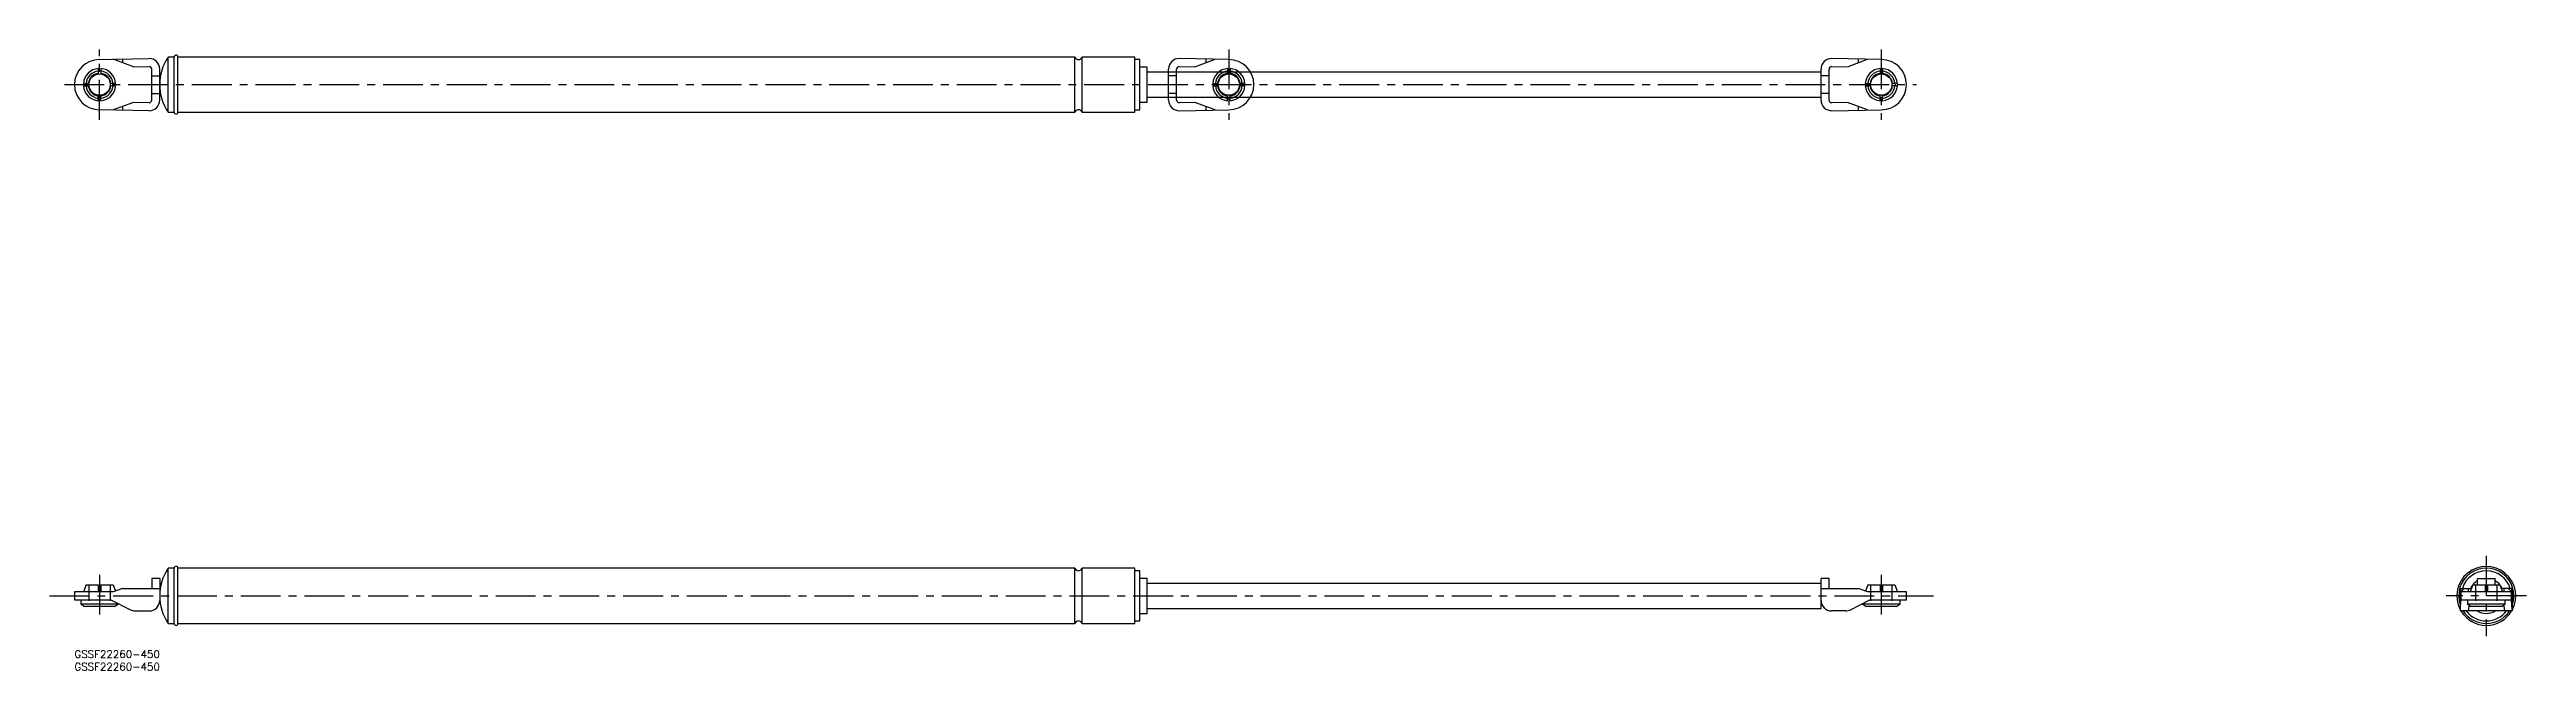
# Model space of a CAD drawing. Extents: x -10 to 977, y -8 to 240.
import ezdxf

# ---------------------------------------------------------------- set-up
doc = ezdxf.new("R2010")
doc.units = 0
doc.header["$LTSCALE"] = 0.5
doc.linetypes.add('CENTER', pattern=[50.8, 31.75, -6.35, 6.35, -6.35])
doc.linetypes.add('DASHED', pattern=[19.05, 12.7, -6.35])
for name, color, linetype in [('MSM_CENTER', 1, 'CENTER'), ('MSM_CONTINUOUS', 7, 'CONTINUOUS'), ('MSM_DASHED', 4, 'DASHED'), ('MSM_PART_NUMBER', 7, 'CONTINUOUS')]:
    doc.layers.add(name, color=color, linetype=linetype)
doc.styles.get("Standard").update_dxf_attribs({"font": 'txt.shx', "height": 3, "bigfont": 'bigfont.shx'})

# ---------------------------------------------------------------- blocks, each defined once
blk = doc.blocks.new('*U21')
at = {"layer": 'MSM_PART_NUMBER'}
blk.add_text('GSSF22260-450', height=3, dxfattribs=at).set_placement((0, -3))
blk = doc.blocks.new('*U22')
at = {"layer": 'MSM_PART_NUMBER'}
blk.add_text('GSSF22260-450', height=3, dxfattribs=at).set_placement((0, -8))

msp = doc.modelspace()

# ---------------------------------------------------------------- linework, layer by layer
at = {"layer": 'MSM_CENTER'}
for p, q in [((10, 211.62), (10, 239.62)), ((460, 239.62), (460, 211.62)), ((720, 239.62), (720, 211.62)), ((-4, 225.62), (734, 225.62)), ((10, 30.15), (10, 13.55)), ((720, 30.15), (720, 13.55)), ((961.07, 37.75), (961.07, 5.75)), ((-9.92, 21.75), (740.78, 21.75)), ((977.07, 21.75), (945.07, 21.75))]:
    msp.add_line(p, q, dxfattribs=at)
at = {"layer": 'MSM_CONTINUOUS'}
for p, q in [((9.5, 232.04), (9.5, 229.84)), ((10, 235.62), (29.71, 236.03)), ((10.5, 232.04), (10.5, 229.84)), ((23.5, 232.7), (15.5, 235.74)), ((19.09, 235.81), (19.09, 234.38)), ((23.5, 232.7), (29.78, 232.83)), ((30.8, 219.41), (30.8, 231.83)), ((30.8, 229.12), (34, 229.12)), ((34, 219.41), (34, 231.83)), ((39.75, 236.62), (37.3, 236.62)), ((37.3, 214.62), (37.3, 236.62)), ((39.75, 214.62), (39.75, 236.62)), ((398.67, 236.62), (41.25, 236.62)), ((41.25, 214.62), (41.25, 236.62)), ((398.67, 214.62), (398.67, 236.62)), ((422.5, 236.62), (401.5, 236.62)), ((401.5, 214.62), (401.5, 236.62)), ((422.5, 214.62), (422.5, 236.62)), ((424.5, 235.62), (422.5, 235.62)), ((424.5, 215.62), (424.5, 235.62)), ((427.5, 232.62), (424.5, 232.62)), ((427.5, 218.62), (427.5, 232.62)), ((696, 230.62), (427.5, 230.62)), ((436, 219.41), (436, 231.83)), ((439.2, 229.12), (436, 229.12)), ((439.2, 219.41), (439.2, 231.83)), ((440.22, 232.83), (446.5, 232.7)), ((460, 235.62), (440.29, 236.03)), ((446.5, 232.7), (454.5, 235.74)), ((450.91, 234.38), (450.91, 235.81)), ((459.5, 232.04), (459.5, 229.84)), ((460.5, 232.04), (460.5, 229.84)), ((696, 219.41), (696, 231.83)), ((699.2, 229.12), (696, 229.12)), ((699.2, 219.41), (699.2, 231.83)), ((700.22, 232.83), (706.5, 232.7)), ((720, 235.62), (700.29, 236.03)), ((706.5, 232.7), (714.5, 235.74)), ((710.91, 234.38), (710.91, 235.81)), ((719.5, 232.04), (719.5, 229.84)), ((720.5, 232.04), (720.5, 229.84)), ((3.58, 226.12), (5.78, 226.12)), ((3.58, 225.12), (5.78, 225.12)), ((4.5, 225.62), (4.52, 226.12)), ((4.52, 225.12), (4.5, 225.62)), ((9.5, 219.2), (9.5, 221.4)), ((10.5, 219.2), (10.5, 221.4)), ((16.42, 226.12), (14.22, 226.12)), ((16.42, 225.12), (14.22, 225.12)), ((23.5, 218.54), (15.5, 215.51)), ((29.78, 218.41), (23.5, 218.54)), ((30.8, 222.12), (34, 222.12)), ((424.5, 218.62), (427.5, 218.62)), ((427.5, 220.62), (696, 220.62)), ((439.2, 222.12), (436, 222.12)), ((446.5, 218.54), (440.22, 218.41)), ((454.5, 215.51), (446.5, 218.54)), ((453.58, 226.12), (455.78, 226.12)), ((453.58, 225.12), (455.78, 225.12)), ((459.5, 219.2), (459.5, 221.4)), ((460.5, 219.2), (460.5, 221.4)), ((466.42, 226.12), (464.22, 226.12)), ((466.42, 225.12), (464.22, 225.12)), ((465.48, 226.12), (465.5, 225.62)), ((465.5, 225.62), (465.48, 225.12)), ((699.2, 222.12), (696, 222.12)), ((706.5, 218.54), (700.22, 218.41)), ((714.5, 215.51), (706.5, 218.54)), ((713.58, 226.12), (715.78, 226.12)), ((713.58, 225.12), (715.78, 225.12)), ((719.5, 219.2), (719.5, 221.4)), ((720.5, 219.2), (720.5, 221.4)), ((726.42, 226.12), (724.22, 226.12)), ((726.42, 225.12), (724.22, 225.12)), ((725.48, 226.12), (725.5, 225.62)), ((725.5, 225.62), (725.48, 225.12)), ((29.71, 215.21), (10, 215.62)), ((19.09, 216.87), (19.09, 215.43)), ((37.3, 214.62), (39.75, 214.62)), ((41.25, 214.62), (398.67, 214.62)), ((401.5, 214.62), (422.5, 214.62)), ((422.5, 215.62), (424.5, 215.62)), ((440.29, 215.21), (460, 215.62)), ((450.91, 215.43), (450.91, 216.87)), ((700.29, 215.21), (720, 215.62)), ((710.91, 215.43), (710.91, 216.87)), ((39.75, 32.75), (37.3, 32.75)), ((37.3, 10.75), (37.3, 32.75)), ((39.75, 10.75), (39.75, 32.75)), ((398.67, 32.75), (41.25, 32.75)), ((41.25, 10.75), (41.25, 32.75)), ((398.67, 10.75), (398.67, 32.75)), ((422.5, 32.75), (401.5, 32.75)), ((401.5, 10.75), (401.5, 32.75)), ((422.5, 10.75), (422.5, 32.75)), ((424.5, 31.75), (422.5, 31.75)), ((424.5, 11.75), (424.5, 31.75)), ((0, 23.35), (0, 20.15)), ((15.5, 23.35), (0, 23.35)), ((0, 20.15), (14.54, 20.15)), ((2.5, 20.15), (2.5, 18.55)), ((4.62, 26.15), (3.58, 23.35)), ((4.62, 26.15), (9.5, 26.15)), ((9.5, 26.15), (9.5, 23.35)), ((10.5, 26.15), (15.38, 26.15)), ((10.5, 26.15), (10.5, 23.35)), ((14.54, 20.15), (22.3, 16.21)), ((15.38, 26.15), (16.3, 23.66)), ((19.09, 24.75), (15.5, 23.35)), ((19.09, 24.75), (34, 24.75)), ((34, 28.75), (30.8, 28.75)), ((30.8, 28.75), (30.8, 24.75)), ((34, 28.75), (34, 19.95)), ((427.5, 28.75), (424.5, 28.75)), ((427.5, 14.75), (427.5, 28.75)), ((696, 26.75), (427.5, 26.75)), ((696, 16.75), (696, 28.75)), ((699.2, 28.75), (696, 28.75)), ((696, 24.75), (710.91, 24.75)), ((699.2, 24.75), (699.2, 28.75)), ((707.7, 16.21), (715.46, 20.15)), ((714.5, 23.35), (710.91, 24.75)), ((714.62, 26.15), (713.7, 23.66)), ((730, 23.35), (714.5, 23.35)), ((714.62, 26.15), (719.5, 26.15)), ((715.46, 20.15), (730, 20.15)), ((719.5, 26.15), (719.5, 23.35)), ((720.5, 26.15), (725.38, 26.15)), ((720.5, 26.15), (720.5, 23.35)), ((725.38, 26.15), (726.42, 23.35)), ((727.5, 18.55), (727.5, 20.15)), ((730, 20.15), (730, 23.35)), ((950.66, 24.75), (950.66, 15.75)), ((950.66, 24.75), (955.17, 24.75)), ((950.81, 16.21), (950.97, 20.15)), ((950.95, 23.35), (950.88, 24.75)), ((952.31, 24.75), (950.95, 23.35)), ((971.18, 23.35), (950.95, 23.35)), ((950.97, 20.15), (971.16, 20.15)), ((951.07, 20.15), (951.07, 23.35)), ((953.57, 20.15), (953.57, 18.55)), ((953.99, 23.35), (953.99, 24.75)), ((955.69, 26.15), (954.65, 23.35)), ((955.69, 26.15), (960.57, 26.15)), ((957.57, 26.15), (957.57, 28.75)), ((957.57, 28.75), (964.57, 28.75)), ((960.57, 26.15), (960.57, 23.35)), ((961.57, 26.15), (966.45, 26.15)), ((961.57, 26.15), (961.57, 23.35)), ((964.57, 26.15), (964.57, 28.75)), ((966.45, 26.15), (967.49, 23.35)), ((971.48, 24.75), (966.97, 24.75)), ((968.15, 23.35), (968.15, 24.75)), ((968.57, 18.55), (968.57, 20.15)), ((969.82, 24.75), (971.18, 23.35)), ((971.07, 20.15), (971.07, 23.35)), ((971.32, 16.21), (971.16, 20.15)), ((971.18, 23.35), (971.26, 24.75)), ((971.48, 15.75), (971.48, 24.75)), ((2.5, 18.55), (4, 17.55)), ((2.5, 18.55), (17.5, 18.55)), ((16, 17.55), (4, 17.55)), ((16, 17.55), (17.5, 18.55)), ((17.5, 18.55), (17.5, 18.65)), ((24.2, 15.75), (29.8, 15.75)), ((37.3, 10.75), (39.75, 10.75)), ((41.25, 10.75), (398.67, 10.75)), ((401.5, 10.75), (422.5, 10.75)), ((422.5, 11.75), (424.5, 11.75)), ((424.5, 14.75), (427.5, 14.75)), ((427.5, 16.75), (696, 16.75)), ((705.8, 15.75), (700.2, 15.75)), ((712.5, 18.65), (712.5, 18.55)), ((712.5, 18.55), (714, 17.55)), ((712.5, 18.55), (727.5, 18.55)), ((726, 17.55), (714, 17.55)), ((726, 17.55), (727.5, 18.55)), ((971.48, 15.75), (950.66, 15.75)), ((953.57, 18.55), (955.07, 17.55)), ((953.57, 18.55), (968.57, 18.55)), ((954.09, 18.2), (954.01, 16.21)), ((967.07, 17.55), (955.07, 17.55)), ((967.07, 17.55), (968.57, 18.55)), ((968.04, 18.2), (968.12, 16.21))]:
    msp.add_line(p, q, dxfattribs=at)
for points in [[(950.77, 15.75, 0), (950.77, 15.75, 0), (950.77, 15.75, 0), (950.77, 15.75, 0), (950.77, 15.75, 0), (950.77, 15.75, 0), (950.77, 15.75, 0), (950.77, 15.75, 0), (950.77, 15.75, 0), (950.77, 15.75, 0), (950.78, 15.75, 0), (950.78, 15.75, 0), (950.78, 15.75, 0), (950.78, 15.75, 0), (950.78, 15.76, 0), (950.78, 15.76, 0), (950.78, 15.76, 0), (950.78, 15.76, 0), (950.78, 15.76, 0), (950.78, 15.76, 0), (950.78, 15.76, 0), (950.78, 15.76, 0), (950.78, 15.76, 0), (950.78, 15.77, 0), (950.78, 15.77, 0), (950.78, 15.77, 0), (950.78, 15.77, 0), (950.78, 15.77, 0), (950.78, 15.77, 0), (950.78, 15.77, 0), (950.78, 15.78, 0), (950.78, 15.78, 0), (950.78, 15.78, 0), (950.78, 15.78, 0), (950.78, 15.78, 0), (950.78, 15.78, 0), (950.78, 15.79, 0), (950.78, 15.79, 0), (950.78, 15.79, 0), (950.78, 15.79, 0), (950.78, 15.8, 0), (950.79, 15.8, 0), (950.79, 15.8, 0), (950.79, 15.8, 0), (950.79, 15.8, 0), (950.79, 15.81, 0), (950.79, 15.81, 0), (950.79, 15.81, 0), (950.79, 15.82, 0), (950.79, 15.82, 0), (950.79, 15.82, 0), (950.79, 15.82, 0), (950.79, 15.83, 0), (950.79, 15.83, 0), (950.79, 15.83, 0), (950.79, 15.84, 0), (950.79, 15.84, 0), (950.79, 15.84, 0), (950.79, 15.85, 0), (950.79, 15.85, 0), (950.79, 15.85, 0), (950.79, 15.86, 0), (950.79, 15.86, 0), (950.79, 15.86, 0), (950.79, 15.87, 0), (950.79, 15.87, 0), (950.79, 15.87, 0), (950.79, 15.88, 0), (950.79, 15.88, 0), (950.79, 15.88, 0), (950.79, 15.89, 0), (950.79, 15.89, 0), (950.79, 15.9, 0), (950.8, 15.9, 0), (950.8, 15.9, 0), (950.8, 15.91, 0), (950.8, 15.91, 0), (950.8, 15.92, 0), (950.8, 15.92, 0), (950.8, 15.93, 0), (950.8, 15.93, 0), (950.8, 15.93, 0), (950.8, 15.94, 0), (950.8, 15.94, 0), (950.8, 15.95, 0), (950.8, 15.95, 0), (950.8, 15.96, 0), (950.8, 15.96, 0), (950.8, 15.97, 0), (950.8, 15.97, 0), (950.8, 15.98, 0), (950.8, 15.98, 0), (950.8, 15.99, 0), (950.8, 15.99, 0), (950.8, 16, 0), (950.8, 16, 0), (950.8, 16.01, 0), (950.8, 16.01, 0), (950.8, 16.02, 0), (950.8, 16.03, 0), (950.8, 16.03, 0), (950.8, 16.04, 0), (950.8, 16.04, 0), (950.8, 16.05, 0), (950.8, 16.05, 0), (950.8, 16.06, 0), (950.81, 16.07, 0), (950.81, 16.07, 0), (950.81, 16.08, 0), (950.81, 16.08, 0), (950.81, 16.09, 0), (950.81, 16.09, 0), (950.81, 16.1, 0), (950.81, 16.11, 0), (950.81, 16.11, 0), (950.81, 16.12, 0), (950.81, 16.13, 0), (950.81, 16.13, 0), (950.81, 16.14, 0), (950.81, 16.15, 0), (950.81, 16.15, 0), (950.81, 16.16, 0), (950.81, 16.17, 0), (950.81, 16.17, 0), (950.81, 16.18, 0), (950.81, 16.19, 0), (950.81, 16.19, 0), (950.81, 16.2, 0), (950.81, 16.21, 0)], [(971.32, 16.21, 0), (971.33, 16.2, 0), (971.33, 16.19, 0), (971.33, 16.19, 0), (971.33, 16.18, 0), (971.33, 16.17, 0), (971.33, 16.17, 0), (971.33, 16.16, 0), (971.33, 16.15, 0), (971.33, 16.15, 0), (971.33, 16.14, 0), (971.33, 16.13, 0), (971.33, 16.13, 0), (971.33, 16.12, 0), (971.33, 16.11, 0), (971.33, 16.11, 0), (971.33, 16.1, 0), (971.33, 16.09, 0), (971.33, 16.09, 0), (971.33, 16.08, 0), (971.33, 16.08, 0), (971.33, 16.07, 0), (971.33, 16.07, 0), (971.33, 16.06, 0), (971.33, 16.05, 0), (971.33, 16.05, 0), (971.33, 16.04, 0), (971.33, 16.04, 0), (971.33, 16.03, 0), (971.33, 16.03, 0), (971.33, 16.02, 0), (971.33, 16.01, 0), (971.33, 16.01, 0), (971.33, 16, 0), (971.33, 16, 0), (971.34, 15.99, 0), (971.34, 15.99, 0), (971.34, 15.98, 0), (971.34, 15.98, 0), (971.34, 15.97, 0), (971.34, 15.97, 0), (971.34, 15.96, 0), (971.34, 15.96, 0), (971.34, 15.95, 0), (971.34, 15.95, 0), (971.34, 15.94, 0), (971.34, 15.94, 0), (971.34, 15.93, 0), (971.34, 15.93, 0), (971.34, 15.93, 0), (971.34, 15.92, 0), (971.34, 15.92, 0), (971.34, 15.91, 0), (971.34, 15.91, 0), (971.34, 15.9, 0), (971.34, 15.9, 0), (971.34, 15.9, 0), (971.34, 15.89, 0), (971.34, 15.89, 0), (971.34, 15.88, 0), (971.34, 15.88, 0), (971.34, 15.88, 0), (971.34, 15.87, 0), (971.34, 15.87, 0), (971.34, 15.87, 0), (971.34, 15.86, 0), (971.34, 15.86, 0), (971.35, 15.86, 0), (971.35, 15.85, 0), (971.35, 15.85, 0), (971.35, 15.85, 0), (971.35, 15.84, 0), (971.35, 15.84, 0), (971.35, 15.84, 0), (971.35, 15.83, 0), (971.35, 15.83, 0), (971.35, 15.83, 0), (971.35, 15.82, 0), (971.35, 15.82, 0), (971.35, 15.82, 0), (971.35, 15.82, 0), (971.35, 15.81, 0), (971.35, 15.81, 0), (971.35, 15.81, 0), (971.35, 15.8, 0), (971.35, 15.8, 0), (971.35, 15.8, 0), (971.35, 15.8, 0), (971.35, 15.8, 0), (971.35, 15.79, 0), (971.35, 15.79, 0), (971.35, 15.79, 0), (971.35, 15.79, 0), (971.35, 15.78, 0), (971.35, 15.78, 0), (971.35, 15.78, 0), (971.35, 15.78, 0), (971.35, 15.78, 0), (971.35, 15.78, 0), (971.36, 15.77, 0), (971.36, 15.77, 0), (971.36, 15.77, 0), (971.36, 15.77, 0), (971.36, 15.77, 0), (971.36, 15.77, 0), (971.36, 15.77, 0), (971.36, 15.76, 0), (971.36, 15.76, 0), (971.36, 15.76, 0), (971.36, 15.76, 0), (971.36, 15.76, 0), (971.36, 15.76, 0), (971.36, 15.76, 0), (971.36, 15.76, 0), (971.36, 15.76, 0), (971.36, 15.75, 0), (971.36, 15.75, 0), (971.36, 15.75, 0), (971.36, 15.75, 0), (971.36, 15.75, 0), (971.36, 15.75, 0), (971.36, 15.75, 0), (971.36, 15.75, 0), (971.36, 15.75, 0), (971.36, 15.75, 0), (971.36, 15.75, 0), (971.36, 15.75, 0), (971.36, 15.75, 0), (971.36, 15.75, 0)]]:
    msp.add_polyline3d(points, dxfattribs=at)
for centre in [(10, 225.62), (460, 225.62), (720, 225.62)]:
    msp.add_circle(centre, 4.25, dxfattribs=at)
for centre, radius, start, end in [((40.5, 236.62), 0.75, 0, 180), ((10, 225.62), 10, 90, 270), ((10, 225.62), 6.44, 94.45407, 175.54593), ((10, 225.62), 5.4, 95.31277, 174.68723), ((10, 225.62), 4.5, 96.37937, 173.62063), ((10, 225.62), 5.5, 84.78409, 95.21591), ((10, 225.62), 6.44, 4.45407, 85.54593), ((10, 225.62), 5.4, 5.31277, 84.68723), ((10, 225.62), 4.5, 6.37937, 83.62063), ((29.8, 231.83), 4.2, 0, 91.19349), ((29.8, 231.83), 1, 0, 91.19349), ((54, 225.62), 20, 146.63299, 213.36701), ((400.09, 237.12), 1.5, 199.47122, 340.52878), ((440.2, 231.83), 4.2, 88.80651, 180), ((440.2, 231.83), 1, 88.80651, 180), ((460, 225.62), 6.44, 94.45407, 175.54593), ((460, 225.62), 5.4, 95.31277, 174.68723), ((460, 225.62), 4.5, 96.37937, 173.62063), ((460, 225.62), 5.5, 84.78409, 95.21591), ((460, 225.62), 10, 270, 90), ((460, 225.62), 6.44, 4.45407, 85.54593), ((460, 225.62), 5.4, 5.31277, 84.68723), ((460, 225.62), 4.5, 6.37937, 83.62063), ((700.2, 231.83), 4.2, 88.80651, 180), ((700.2, 231.83), 1, 88.80651, 180), ((720, 225.62), 6.44, 94.45407, 175.54593), ((720, 225.62), 5.4, 95.31277, 174.68723), ((720, 225.62), 4.5, 96.37937, 173.62063), ((720, 225.62), 5.5, 84.78409, 95.21591), ((720, 225.62), 10, 270, 90), ((720, 225.62), 6.44, 4.45407, 85.54593), ((720, 225.62), 5.4, 5.31277, 84.68723), ((720, 225.62), 4.5, 6.37937, 83.62063), ((10, 225.62), 6.44, 184.45407, 265.54593), ((10, 225.62), 5.4, 185.31277, 264.68723), ((10, 225.62), 4.5, 186.37937, 263.62063), ((10, 225.62), 5.5, 264.78409, 275.21591), ((10, 225.62), 6.44, 274.45407, 355.54593), ((10, 225.62), 5.4, 275.31277, 354.68723), ((10, 225.62), 4.5, 276.37937, 353.62063), ((10.09, 225.62), 5.41, 354.71195, 5.30829), ((29.8, 219.41), 4.2, 268.80651, 0), ((29.8, 219.41), 1, 268.80651, 0), ((440.2, 219.41), 4.2, 180, 271.19349), ((440.2, 219.41), 1, 180, 271.19349), ((460, 225.62), 6.44, 184.45407, 265.54593), ((459.91, 225.62), 5.41, 174.71195, 185.30829), ((460, 225.62), 5.4, 185.31277, 264.68723), ((460, 225.62), 4.5, 186.37937, 263.62063), ((460, 225.62), 5.5, 264.78409, 275.21591), ((460, 225.62), 4.5, 276.37937, 353.62063), ((460, 225.62), 5.4, 275.31277, 354.68723), ((460, 225.62), 6.44, 274.45407, 355.54593), ((700.2, 219.41), 4.2, 180, 271.19349), ((700.2, 219.41), 1, 180, 271.19349), ((720, 225.62), 6.44, 184.45407, 265.54593), ((719.91, 225.62), 5.41, 174.71195, 185.30829), ((720, 225.62), 5.4, 185.31277, 264.68723), ((720, 225.62), 4.5, 186.37937, 263.62063), ((720, 225.62), 5.5, 264.78409, 275.21591), ((720, 225.62), 4.5, 276.37937, 353.62063), ((720, 225.62), 5.4, 275.31277, 354.68723), ((720, 225.62), 6.44, 274.45407, 355.54593), ((40.5, 214.62), 0.75, 180, 0), ((400.09, 214.12), 1.5, 19.47122, 160.52878), ((54, 21.75), 20, 146.63299, 213.36701), ((40.5, 32.75), 0.75, 0, 180), ((400.09, 33.25), 1.5, 199.47122, 340.52878), ((961.07, 21.75), 11.75, 332.38628, 207.6137), ((961.07, 21.75), 11, 341.17491, 198.82509), ((961.07, 21.75), 10, 17.4576, 162.5424), ((29.8, 19.95), 4.2, 270, 0), ((700.2, 19.95), 4.2, 180, 270), ((961.07, 21.75), 7, 120, 154.62307), ((961.07, 21.75), 7, 25.37693, 60), ((24.2, 19.95), 4.2, 243.03406, 270), ((40.5, 10.75), 0.75, 180, 0), ((400.09, 10.25), 1.5, 19.47122, 160.52878), ((705.8, 19.95), 4.2, 270, 296.96594), ((961.07, 21.75), 11.75, 210.70636, 329.29364), ((961.07, 21.75), 11, 213.05573, 326.94427), ((961.07, 21.75), 10, 216.8699, 323.1301), ((961.07, 21.75), 7, 238.99728, 301.00272)]:
    msp.add_arc(centre, radius, start, end, dxfattribs=at)
at = {"layer": 'MSM_DASHED'}
for p, q in [((5.75, 26.15), (5.75, 17.55)), ((14.25, 26.15), (14.25, 17.55)), ((715.75, 26.15), (715.75, 17.55)), ((724.25, 26.15), (724.25, 17.55)), ((956.82, 26.15), (956.82, 17.55)), ((965.32, 26.15), (965.32, 17.55))]:
    msp.add_line(p, q, dxfattribs=at)

# ---------------------------------------------------------------- block references
at = {"layer": 'MSM_CONTINUOUS'}
for name in ['*U21', '*U22']:
    msp.add_blockref(name, (0, 0), dxfattribs=at)

doc.saveas('drawing.dxf')
